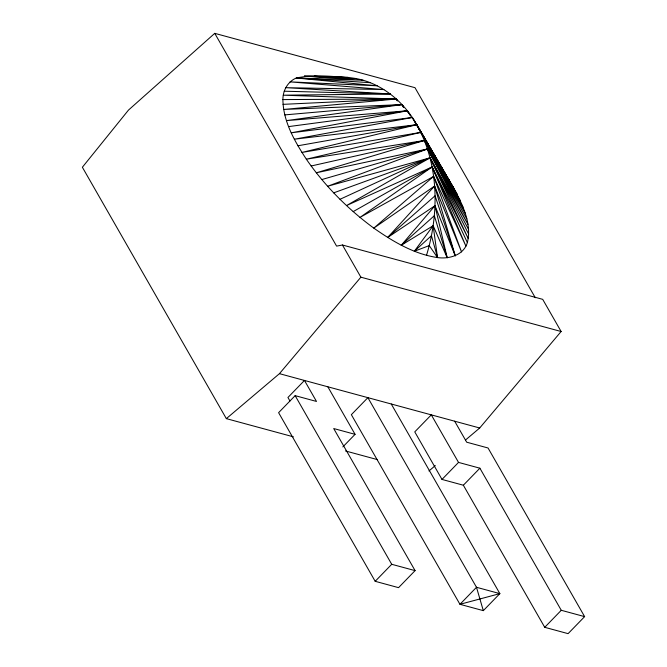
<?xml version="1.0" encoding="UTF-8"?>
<svg xmlns="http://www.w3.org/2000/svg" width="667" height="667" viewBox="0 0 667 667"><rect width="100%" height="100%" fill="white"/><g stroke="black" fill="none" stroke-linecap="round" stroke-linejoin="round"><path stroke-width="1" d="M282.9 99.583C282.833 90.52 287.769 81.549 296.34 77.989C315.708 74.004 336.126 76.68 355.744 78.489C381.941 83.333 403.935 101.843 416.792 124.704L453.685 188.036C462.506 204.452 472.019 223.478 467.367 242.588C463.682 255.127 449.266 259.28 437.527 257.57C413.965 254.102 393.013 241.546 373.803 228.122C347.79 209.004 324.679 185.801 306.345 159.196C294.697 141.337 283.133 121.511 282.9 99.583L396.348 98.991L397.365 100.792M426.488 255.403C439.445 212.815 438.886 164.232 416.792 124.704L294.347 139.211L412.306 117.492L453.685 188.036M445.256 174.604L449.675 181.357L416.792 124.704L301.926 152.443L420.835 132.374L460.363 200.984L424.395 140.487L316.316 172.795L427.472 148.983L467.959 224.337L430.04 157.829L346.515 205.561L432.091 166.975L465.933 246.156L433.617 176.388L373.803 228.122L434.609 186.01L455.261 255.811L434.967 205.719L401.276 245.248L433.158 225.721L437.527 257.57L429.231 245.614L414.315 251.267L433.158 225.721L447.19 257.704L434.967 205.719L387.677 237.469L434.609 186.01L461.556 251.934L433.617 176.388L359.98 217.409L432.091 166.975L468.292 238.603L430.04 157.829L327.622 186.26L427.472 148.983L465.166 213.182L424.395 140.487L306.345 159.196L420.835 132.374L457.254 194.589L416.792 124.704L297.916 145.773M535.301 297.749L414.991 87.685L214.749 33.35L128.489 110.08L82.374 167.242L226.346 418.634L279.448 373.662L360.88 277.18L561.122 331.507L479.698 427.997L465.433 440.078M289.945 400.975L287.944 397.474L304.477 380.457L316.5 401.451L295.147 395.648L278.606 412.673L375.188 581.307L398.549 587.652L415.082 570.627L333.708 428.539L355.069 434.334L342.846 446.915M441.996 479.431L458.529 462.406L479.89 468.201L561.264 610.288L584.625 616.625L568.092 633.65L544.731 627.313L463.357 485.226L441.996 479.431L414.766 431.882L431.299 414.866L458.529 462.406M463.357 485.226L479.89 468.201M375.188 581.307L391.721 564.29L415.082 570.627M483.317 610.647L476.496 587.285L367.892 397.657L351.359 414.682L459.955 604.31L483.317 610.647L499.858 593.63L391.254 403.994M544.731 627.313L561.264 610.288M414.315 251.267L431.457 235.701L437.527 257.57M401.276 245.248L434.334 215.708L447.19 257.704M387.677 237.469L435.059 195.806L455.261 255.811M428.973 470.952L435.318 465.583M353.185 211.606L432.091 166.975L467.367 242.588M340.003 199.3L430.04 157.829L468.593 229.456M333.692 192.855L430.04 157.829L468.701 234.217M321.819 179.565L427.472 148.983L466.817 218.909M311.147 165.991L424.395 140.487L463.006 207.195M561.122 331.507L542.696 299.341L342.454 245.006L336.602 246.123L214.749 33.35M288.594 126.605L407.387 110.78L410.538 116.1M284.784 114.899L402.051 104.602L403.635 107.287M283.008 104.352L396.348 98.991L397.282 100.817M326.938 77.013L314.074 76.238L348.232 77.414L304.41 76.096L363.106 80.24L296.34 77.989L377.214 85.801L290.045 81.874L383.892 89.561L285.668 87.652L390.278 93.972L283.308 95.198L396.348 98.991L283.633 109.463L402.051 104.602L403.568 107.312M284.234 91.212L390.278 93.972M304.41 76.096L355.744 78.489M296.34 77.989L370.268 82.683M279.448 373.662L479.698 427.997M226.346 418.634L293.43 436.835M345.498 450.959L377.539 459.655M440.52 166.625L441.579 168.401M443.155 171.06L444.205 172.836L443.196 171.035M408.938 113.448L407.387 110.78L286.435 120.619L402.051 104.602L403.452 107.345M428.264 145.156L412.306 117.492L291.229 132.816L407.387 110.78L408.879 113.473M429.298 146.94L432.9 153.185M433.934 154.969L434.959 156.753M435.993 158.538L437.535 161.222M438.561 163.006L439.595 164.791M440.62 166.575L442.171 169.251M584.625 616.625L488.044 447.991L466.692 442.196L454.669 421.202M342.454 245.006L360.88 277.18M327.839 386.793L355.069 434.334M295.147 395.648L391.721 564.29M476.496 587.285L459.955 604.31L499.858 593.63L476.496 587.285"/></g></svg>
